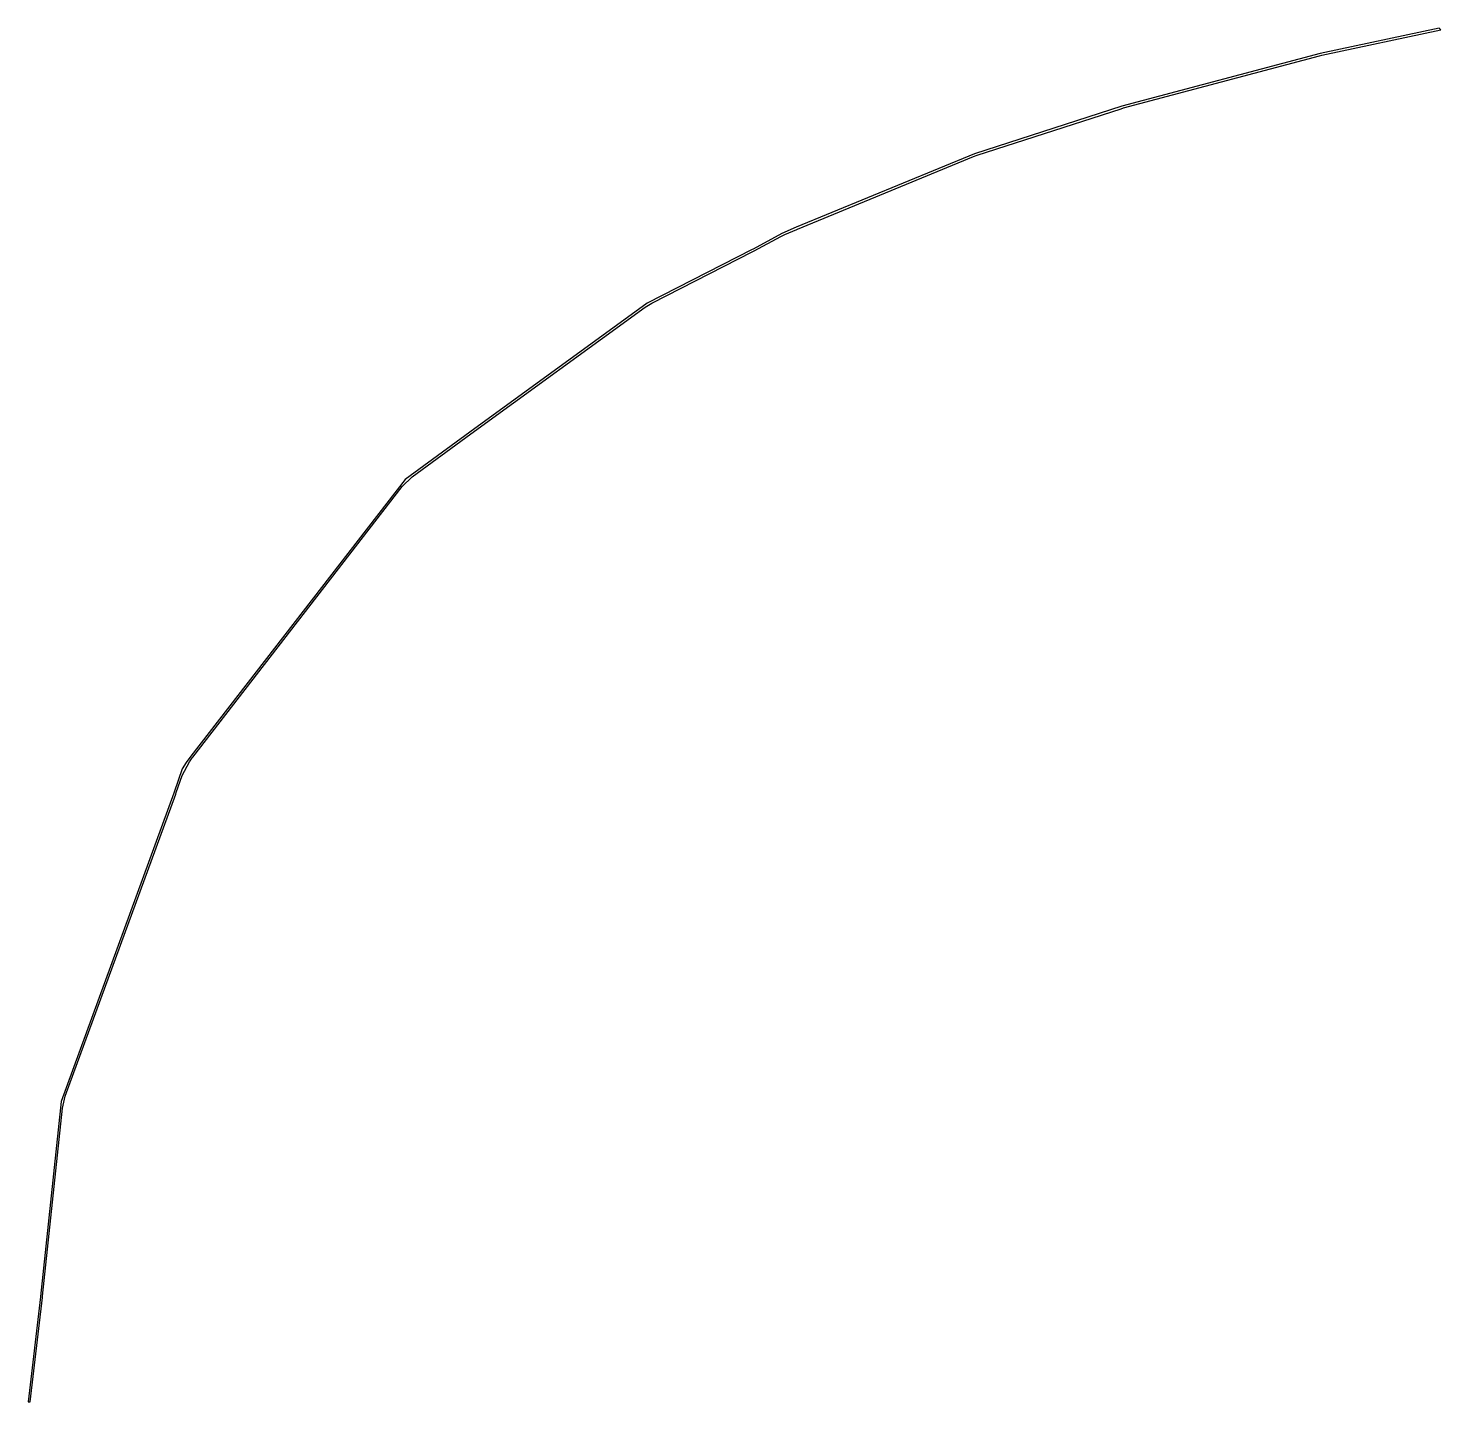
# Model space of a CAD drawing. Header units: metres. Extents: x -28.3 to -14.5, y 0.5 to 13.9.
import ezdxf

# ---------------------------------------------------------------- set-up
doc = ezdxf.new("R2010")
doc.units = ezdxf.units.M

msp = doc.modelspace()

# ---------------------------------------------------------------- linework, layer by layer
for p, q in [((-14.5655, 13.8725), (-15.7238, 13.6266)), ((-15.7071, 13.6097), (-14.5486, 13.8557)), ((-14.5486, 13.8557), (-14.5655, 13.8725)), ((-15.7238, 13.6266), (-17.6572, 13.1121)), ((-17.639, 13.0963), (-15.7313, 13.6039)), ((-15.7313, 13.6039), (-15.7071, 13.6097)), ((-17.6572, 13.1121), (-19.0913, 12.6485)), ((-19.0662, 12.6355), (-17.6638, 13.089)), ((-17.6638, 13.089), (-17.639, 13.0963)), ((-19.0913, 12.6485), (-20.829, 11.9331)), ((-20.818, 11.916), (-19.102, 12.6224)), ((-19.102, 12.6224), (-19.0662, 12.6355)), ((-20.9693, 11.873), (-21.2507, 11.7216)), ((-21.2389, 11.7053), (-20.9795, 11.8448)), ((-20.9795, 11.8448), (-20.9406, 11.8635)), ((-20.829, 11.9331), (-20.9693, 11.873)), ((-20.9406, 11.8635), (-20.8247, 11.9132)), ((-20.8247, 11.9132), (-20.818, 11.916)), ((-21.2592, 11.7172), (-22.2816, 11.1931)), ((-21.2507, 11.7216), (-21.2592, 11.7172)), ((-21.253, 11.6978), (-21.2389, 11.7053)), ((-22.2373, 11.1933), (-21.253, 11.6978)), ((-22.2816, 11.1931), (-24.0122, 9.93639)), ((-24.0007, 9.91998), (-22.3017, 11.1538)), ((-22.3017, 11.1538), (-22.2373, 11.1933)), ((-24.0122, 9.93639), (-24.6423, 9.4752)), ((-24.5724, 9.50163), (-24.0007, 9.91998)), ((-24.6705, 9.40611), (-24.5724, 9.50163)), ((-24.6423, 9.4752), (-26.7282, 6.78004)), ((-26.7114, 6.76903), (-24.6705, 9.40611)), ((-26.7282, 6.78004), (-26.774, 6.7191)), ((-26.7434, 6.72647), (-26.7156, 6.76349)), ((-26.7156, 6.76349), (-26.7114, 6.76903)), ((-26.8143, 6.65572), (-26.8914, 6.42958)), ((-26.8155, 6.59032), (-26.7434, 6.72647)), ((-26.774, 6.7191), (-26.8143, 6.65572)), ((-26.8717, 6.42555), (-26.8155, 6.59032)), ((-26.8951, 6.41936), (-27.9945, 3.41496)), ((-27.9541, 3.46732), (-26.8771, 6.41017)), ((-26.8914, 6.42958), (-26.8951, 6.41936)), ((-26.8771, 6.41017), (-26.8717, 6.42555)), ((-27.9812, 3.35023), (-27.9541, 3.46732)), ((-27.9945, 3.41496), (-28.1943, 1.51694)), ((-28.1741, 1.51801), (-27.9812, 3.35023)), ((-28.1943, 1.51694), (-28.195, 1.51135)), ((-28.1754, 1.50668), (-28.1741, 1.51801)), ((-28.195, 1.51135), (-28.3143, 0.490005)), ((-28.2942, 0.490005), (-28.1754, 1.50668)), ((-28.3143, 0.490005), (-28.2942, 0.490005))]:
    msp.add_line(p, q)

doc.saveas('drawing.dxf')
